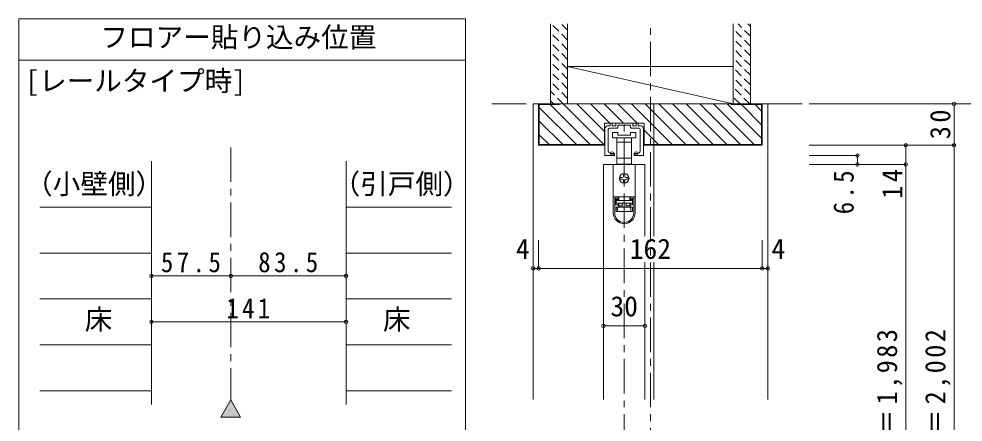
# Model space of a CAD drawing. Units: millimetres at full size, sheet at 1:5. Extents: x -957 to 993, y -689 to 708.
# Drawn here: x -85 to 600, y -224 to 68 of the extents above; entities that cross this region are included whole.
import ezdxf
from ezdxf.enums import TextEntityAlignment as Align

# ---------------------------------------------------------------- set-up
doc = ezdxf.new("R2010")
doc.units = ezdxf.units.MM
doc.header["$LTSCALE"] = 5
doc.header["$PDMODE"] = 32
doc.header["$PDSIZE"] = 2.5
doc.linetypes.add('CHAIN1', pattern=[8, 5, -1, 1, -1])
doc.linetypes.add('DASHED1', pattern=[1.8, 1.2, -0.6])
doc.layers.add('0-B_寸法', color=7, linetype='Continuous', lineweight=9)
doc.styles.add('ＭＳ ゴシック', font='')
doc.styles.get('ＭＳ ゴシック').set_extended_font_data('MS Gothic')

# ---------------------------------------------------------------- blocks, each defined once
blk = doc.blocks.new('01')
at = {"layer": '0-B_寸法'}
for p, q in [((-10.15, 6.02), (-10.15, 7.42)), ((-8.95, 7.72), (-9.85, 7.72)), ((-8.65, 6.02), (-8.65, 7.42)), ((-6.15, 7.42), (-6.15, 6.02)), ((-5.85, 7.72), (5.85, 7.72)), ((6.15, 7.42), (6.15, 6.02)), ((8.65, 6.02), (8.65, 7.42)), ((8.95, 7.72), (9.85, 7.72)), ((10.15, 6.02), (10.15, 7.42)), ((-14, 3.72), (-14, -15.48)), ((-12, 5.72), (-10.45, 5.72)), ((-11.65, 2.72), (-11.65, -12.157)), ((-10.15, 4.22), (-4.95, 4.22)), ((-6.45, 5.72), (-8.35, 5.72)), ((-4.65, 4.52), (-4.65, 5.92)), ((-4.35, 6.22), (-0.3, 6.22)), ((0, 6.52), (-0.3, 6.22)), ((0, 6.52), (0.3, 6.22)), ((4.35, 6.22), (0.3, 6.22)), ((4.65, 4.52), (4.65, 5.92)), ((10.15, 4.22), (4.95, 4.22)), ((6.45, 5.72), (8.35, 5.72)), ((12, 5.72), (10.45, 5.72)), ((11.65, 2.72), (11.65, -12.157)), ((14, 3.72), (14, -15.48)), ((-13.7, -15.78), (-7.45, -15.78)), ((-7.15, -15.48), (-7.15, -14.405)), ((7.15, -15.48), (7.15, -14.405)), ((13.7, -15.78), (7.45, -15.78))]:
    blk.add_line(p, q, dxfattribs=at)
for centre, radius, start, end in [((-9.85, 7.42), 0.3, 90, 180), ((-8.95, 7.42), 0.3, 0, 90), ((-5.85, 7.42), 0.3, 90, 180), ((5.85, 7.42), 0.3, 0, 90), ((8.95, 7.42), 0.3, 90, 180), ((9.85, 7.42), 0.3, 0, 90), ((-12, 3.72), 2, 90, 180), ((-10.15, 2.72), 1.5, 90, 180), ((-10.45, 6.02), 0.3, 270, 0), ((-8.35, 6.02), 0.3, 180, 270), ((-6.45, 6.02), 0.3, 270, 0), ((-4.95, 4.52), 0.3, 270, 0), ((-4.35, 5.92), 0.3, 90, 180), ((4.35, 5.92), 0.3, 0, 90), ((4.95, 4.52), 0.3, 180, 270), ((6.45, 6.02), 0.3, 180, 270), ((8.35, 6.02), 0.3, 270, 0), ((10.45, 6.02), 0.3, 180, 270), ((10.15, 2.72), 1.5, 0, 90), ((12, 3.72), 2, 0, 90), ((-9.65, -12.157), 2, 180, 253.54075), ((9.65, -12.157), 2, 286.45925, 0), ((-13.7, -15.48), 0.3, 180, 270), ((-8.8, -9.28), 5, 253.54075, 284.75682), ((-7.45, -14.405), 0.3, 0, 104.75682), ((-7.45, -15.48), 0.3, 270, 0), ((7.45, -14.405), 0.3, 75.24318, 180), ((7.45, -15.48), 0.3, 180, 270), ((8.8, -9.28), 5, 255.24318, 286.45925), ((13.7, -15.48), 0.3, 270, 0)]:
    blk.add_arc(centre, radius, start, end, dxfattribs=at)
for p in [(-8.8, -14.28), (8.8, -14.28)]:
    blk.add_point(p, dxfattribs=at)

msp = doc.modelspace()

# ---------------------------------------------------------------- linework, layer by layer
at = {"layer": '0-B_寸法'}
for p, q in [((-84.504, 68.058), (-84.504, -482.581)), ((-84.504, 68.058), (239.179, 68.058)), ((239.179, -482.581), (239.179, 68.058)), ((300.612, 6.407), (300.612, 64.407)), ((313.112, 6.407), (313.112, 64.407)), ((433.112, 6.407), (433.112, 64.407)), ((445.612, 6.407), (445.612, 64.407)), ((-84.504, 38.058), (239.179, 38.058)), ((433.112, 6.407), (313.112, 33.407)), ((433.112, 33.407), (313.112, 33.407)), ((288.112, -208.094), (288.112, 6.407)), ((292.112, -23.593), (292.112, 6.407)), ((292.612, -23.093), (292.612, 5.907)), ((307.112, 5.907), (292.612, 5.907)), ((319.533, -23.093), (292.612, 3.828)), ((329.432, -23.093), (300.432, 5.907)), ((307.112, 5.907), (307.112, 6.407)), ((339.332, -23.093), (309.832, 6.407)), ((433.112, 6.407), (313.112, 6.407)), ((339.712, -13.574), (319.731, 6.407)), ((343.631, -7.593), (329.631, 6.407)), ((353.53, -7.593), (339.53, 6.407)), ((363.43, -7.593), (349.43, 6.407)), ((388.829, -23.093), (359.329, 6.407)), ((398.729, -23.093), (369.229, 6.407)), ((375.612, 6.407), (375.612, -89.57)), ((379.128, 6.407), (408.628, -23.093)), ((389.028, 6.407), (418.528, -23.093)), ((428.427, -23.093), (398.927, 6.407)), ((438.327, -23.093), (408.827, 6.407)), ((448.226, -23.093), (418.726, 6.407)), ((453.612, -18.579), (428.626, 6.407)), ((453.612, -8.68), (439.025, 5.907)), ((453.612, 1.22), (448.925, 5.907)), ((453.612, -23.093), (453.612, 5.907)), ((454.112, -23.593), (454.112, 6.407)), ((458.112, 6.407), (454.112, 6.407)), ((458.112, 6.407), (458.112, -208.094)), ((628.112, 6.407), (488.112, 6.407)), ((593.112, 6.407), (593.112, -23.593)), ((309.633, -23.093), (292.612, -6.072)), ((339.712, -7.593), (368.512, -7.593)), ((339.712, -23.593), (339.712, -7.593)), ((368.512, -23.593), (368.512, -7.593)), ((378.93, -23.093), (368.512, -12.675)), ((299.734, -23.093), (292.612, -15.971)), ((345.612, -18.293), (345.612, -14.293)), ((345.612, -14.293), (349.612, -14.293)), ((354.112, -18.293), (345.612, -18.293)), ((348.862, -21.293), (348.862, -18.293)), ((349.612, -14.293), (349.612, -16.293)), ((349.612, -16.293), (358.612, -16.293)), ((362.612, -18.293), (354.112, -18.293)), ((358.612, -14.293), (362.612, -14.293)), ((358.612, -16.293), (358.612, -14.293)), ((359.362, -18.293), (359.362, -21.293)), ((362.612, -14.293), (362.612, -18.293)), ((292.112, -23.593), (339.712, -23.593)), ((292.612, -23.093), (339.712, -23.093)), ((354.112, -21.293), (348.862, -21.293)), ((348.862, -32.893), (348.862, -21.293)), ((359.362, -21.293), (354.112, -21.293)), ((359.362, -21.293), (359.362, -32.893)), ((369.03, -23.093), (368.512, -22.575)), ((368.512, -23.093), (453.612, -23.093)), ((368.512, -23.593), (454.112, -23.593)), ((593.112, -23.593), (488.112, -23.593)), ((558.112, -23.593), (558.112, -37.593)), ((593.112, -443.593), (593.112, -23.593)), ((348.862, -37.293), (348.862, -32.893)), ((348.862, -32.893), (354.112, -32.893)), ((354.112, -32.893), (359.362, -32.893)), ((359.362, -32.893), (359.362, -37.293)), ((523.112, -31.093), (488.112, -31.093)), ((523.112, -31.093), (523.112, -37.593)), ((11.549, -35.143), (11.549, -211.65)), ((152.549, -35.143), (152.549, -211.65)), ((339.112, -37.593), (369.112, -37.593)), ((339.112, -37.593), (339.112, -208.094)), ((346.212, -37.593), (346.212, -60.893)), ((346.212, -37.593), (362.012, -37.593)), ((350.112, -37.293), (348.862, -37.293)), ((350.112, -37.593), (350.112, -37.293)), ((359.362, -37.293), (358.112, -37.293)), ((362.012, -37.593), (362.012, -60.893)), ((369.112, -37.593), (369.112, -89.57)), ((558.112, -37.593), (488.112, -37.593)), ((558.112, -37.593), (558.112, -423.594)), ((351.612, -47.093), (352.612, -47.093)), ((353.612, -46.093), (353.612, -45.093)), ((354.612, -45.093), (354.612, -46.093)), ((355.612, -47.093), (356.612, -47.093)), ((352.612, -48.093), (351.612, -48.093)), ((353.612, -50.093), (353.612, -49.093)), ((354.612, -49.093), (354.612, -50.093)), ((356.612, -48.093), (355.612, -48.093)), ((346.212, -60.893), (346.212, -60.993)), ((346.212, -60.893), (362.012, -60.893)), ((346.212, -72.693), (346.212, -60.993)), ((347.212, -60.993), (349.912, -60.993)), ((349.212, -60.893), (349.212, -60.993)), ((349.912, -61.993), (349.912, -60.993)), ((350.112, -60.893), (350.112, -63.093)), ((358.112, -63.093), (358.112, -60.893)), ((358.312, -60.993), (358.312, -61.993)), ((358.312, -60.993), (361.012, -60.993)), ((359.012, -60.993), (359.012, -60.893)), ((361.012, -72.693), (361.012, -60.993)), ((361.012, -60.993), (362.012, -60.993)), ((362.012, -60.893), (362.012, -60.993)), ((362.012, -60.993), (362.012, -72.693)), ((348.012, -66.693), (348.012, -61.993)), ((349.912, -61.993), (348.012, -61.993)), ((349.912, -65.693), (348.012, -65.693)), ((348.012, -66.693), (349.912, -66.693)), ((348.212, -63.093), (350.112, -63.093)), ((348.212, -63.593), (348.212, -63.093)), ((349.912, -66.693), (349.912, -65.693)), ((349.912, -68.593), (349.912, -66.693)), ((350.112, -65.593), (350.112, -67.593)), ((352.612, -65.593), (352.612, -68.593)), ((355.612, -65.593), (355.612, -68.593)), ((358.112, -67.593), (355.612, -67.593)), ((358.112, -63.093), (360.012, -63.093)), ((358.112, -67.593), (358.112, -65.593)), ((358.112, -68.593), (358.112, -67.593)), ((360.212, -61.993), (358.312, -61.993)), ((358.312, -61.993), (358.312, -62.993)), ((358.312, -62.993), (360.212, -62.993)), ((358.312, -66.693), (360.212, -66.693)), ((358.312, -66.693), (358.312, -68.593)), ((360.012, -63.093), (360.012, -63.593)), ((360.212, -61.993), (360.212, -66.693)), ((348.212, -68.593), (348.212, -71.593)), ((349.212, -68.593), (348.212, -68.593)), ((348.212, -71.593), (349.212, -71.593)), ((349.212, -71.593), (349.212, -68.593)), ((359.012, -68.593), (349.212, -68.593)), ((349.212, -71.593), (359.012, -71.593)), ((359.012, -68.593), (359.012, -71.593)), ((360.012, -68.593), (359.012, -68.593)), ((359.012, -71.593), (360.012, -71.593)), ((360.012, -71.593), (360.012, -68.593)), ((292.112, -112.898), (292.112, -92.339)), ((454.112, -112.898), (454.112, -92.339)), ((369.112, -108.289), (369.112, -208.094)), ((375.612, -108.289), (375.612, -208.094)), ((454.112, -112.898), (292.112, -112.898)), ((11.549, -118.397), (69.049, -118.397)), ((69.049, -118.397), (152.549, -118.397)), ((11.549, -151.698), (152.549, -151.698)), ((369.112, -154.594), (339.112, -154.594)), ((69.049, -208.332), (61.912, -220.694)), ((69.049, -208.332), (76.186, -220.694)), ((76.186, -220.694), (61.912, -220.694))]:
    msp.add_line(p, q, dxfattribs=at)
at = {"layer": '0-B_寸法', "linetype": 'DASHED1'}
for p, q in [((313.112, 52.732), (301.437, 64.407)), ((313.112, 59.803), (308.508, 64.407)), ((445.583, 55.44), (436.617, 64.407)), ((445.583, 62.511), (443.688, 64.407)), ((313.112, 45.661), (300.612, 58.161)), ((445.583, 48.369), (433.083, 60.869)), ((313.112, 38.59), (300.612, 51.09)), ((445.583, 41.298), (433.083, 53.798)), ((313.112, 31.519), (300.612, 44.019)), ((445.583, 34.227), (433.083, 46.727)), ((313.112, 24.448), (300.612, 36.948)), ((445.583, 27.156), (433.083, 39.656)), ((313.112, 17.377), (300.612, 29.877)), ((445.262, 20.407), (433.083, 32.585)), ((313.112, 10.306), (300.612, 22.806)), ((445.612, 12.986), (433.083, 25.514)), ((309.94, 6.407), (300.612, 15.735)), ((445.12, 6.407), (433.083, 18.443)), ((302.869, 6.407), (300.612, 8.664)), ((438.049, 6.407), (433.083, 11.372))]:
    msp.add_line(p, q, dxfattribs=at)
at = {"layer": '0-B_寸法', "linetype": 'CHAIN1'}
for p, q in [((373.112, -453.593), (373.112, 64.407)), ((258.112, 6.407), (647.112, 6.407)), ((354.112, -443.593), (354.112, -7.593)), ((69.049, -25.143), (69.049, -208.332))]:
    msp.add_line(p, q, dxfattribs=at)
at = {"layer": '0-B_寸法', "color": 4}
for p, q in [((-69.35, -68.445), (11.549, -68.445)), ((152.549, -68.445), (229.049, -68.445)), ((288.112, -112.898), (288.112, -92.339)), ((292.112, -112.898), (292.112, -92.339)), ((454.112, -112.898), (454.112, -92.339)), ((458.112, -112.898), (458.112, -92.339)), ((11.549, -101.746), (-69.35, -101.746)), ((152.549, -101.746), (229.049, -101.746)), ((288.112, -112.898), (292.112, -112.898)), ((454.112, -112.898), (458.112, -112.898)), ((11.549, -135.048), (-69.35, -135.048)), ((152.549, -135.048), (229.049, -135.048)), ((11.549, -168.349), (-69.35, -168.349)), ((152.549, -168.349), (229.049, -168.349)), ((11.549, -201.65), (-69.35, -201.65)), ((152.549, -201.65), (229.049, -201.65))]:
    msp.add_line(p, q, dxfattribs=at)
at = {"layer": '0-B_寸法'}
for points in [[(288.112, 6.407), (292.112, 6.407), (454.112, 6.407)], [(431.612, 6.407), (431.612, 5.907), (453.612, 5.907)], [(350.112, -37.293), (358.112, -37.293), (358.112, -37.593)], [(346.212, -60.993), (347.212, -60.993), (347.212, -72.693)], [(348.012, -62.993), (349.912, -62.993), (349.912, -61.993)], [(352.612, -67.593), (350.112, -67.593), (350.112, -68.593)], [(360.212, -65.693), (358.312, -65.693), (358.312, -66.693)]]:
    msp.add_lwpolyline(points, dxfattribs=at)
msp.add_lwpolyline([(348.212, -65.593), (360.012, -65.593), (360.012, -63.593), (348.212, -63.593)], close=True, dxfattribs=at)
msp.add_circle((354.112, -47.593), 3.5, dxfattribs=at)
for centre, radius, start, end in [((351.612, -47.593), 0.5, 90, 180), ((351.612, -47.593), 0.5, 180, 270), ((352.612, -46.093), 1, 270, 0), ((354.112, -45.093), 0.5, 90, 180), ((354.112, -45.093), 0.5, 0, 90), ((355.612, -46.093), 1, 180, 270), ((356.612, -47.593), 0.5, 0, 90), ((356.612, -47.593), 0.5, 270, 0), ((352.612, -49.093), 1, 0, 90), ((354.112, -50.093), 0.5, 180, 270), ((354.112, -50.093), 0.5, 270, 0), ((355.612, -49.093), 1, 90, 180), ((354.112, -72.693), 7.9, 180, 0), ((354.112, -72.693), 6.9, 180, 0)]:
    msp.add_arc(centre, radius, start, end, dxfattribs=at)
for p in [(593.112, 6.407), (558.112, -23.593), (593.112, -23.593), (523.112, -31.093), (523.112, -37.593), (558.112, -37.593), (288.112, -112.898), (292.112, -112.898), (454.112, -112.898), (458.112, -112.898), (11.549, -118.397), (69.049, -118.397), (152.549, -118.397), (11.549, -151.698), (152.549, -151.698), (339.112, -154.594), (369.112, -154.594)]:
    msp.add_point(p, dxfattribs=at)
at = {"layer": '0-B_寸法', "color": 16}
msp.add_solid([(76.186, -220.694), (69.049, -208.332), (61.912, -220.694)], dxfattribs=at)

# ---------------------------------------------------------------- block references
at = {"layer": '0-B_寸法'}
msp.add_blockref('01', (354.112, -15.313), dxfattribs=at)

# ---------------------------------------------------------------- texts
at = {"layer": '0-B_寸法', "style": 'ＭＳ ゴシック'}
for s, p in [('フロアー貼り込み位置', (-25.426, 43.058)), ('[レールタイプ時]', (-79.833, 11.368)), ('（小壁側）', (-79.96, -63.341)), ('（引戸側）', (142.834, -63.341)), ('4', (275.619, -110.398)), ('162', (358.112, -110.398)), ('4', (460.842, -110.398)), ('30', (344.112, -152.094)), ('床', (-36.798, -161.698)), ('床', (179.299, -161.698))]:
    msp.add_text(s, height=14.66, dxfattribs=at).set_placement(p, align=Align.BOTTOM_LEFT)
at = {"layer": '0-B_寸法', "char_height": 14.66, "attachment_point": 7, "rotation": 90, "style": 'ＭＳ ゴシック'}
for s, insert in [('\\T1.27;\\W0.95;30', (590.612, -19.218)), ('\\T1.27;\\W0.9;6.5', (520.612, -73.658)), ('\\T1.27;\\W0.95;14', (555.612, -62.408)), ('\\T1.19;\\W0.95;ＤＨ＝1,983', (555.612, -279.344)), ('\\T1.19;\\W0.95;枠内＝2,002', (590.612, -279.344))]:
    msp.add_mtext(s, dxfattribs=dict(at, insert=insert))
at = {"layer": '0-B_寸法', "char_height": 14.66, "attachment_point": 7, "style": 'ＭＳ ゴシック'}
for s, insert in [('\\T1.28;\\W0.9;57.5', (18.424, -115.897)), ('\\T1.28;\\W0.9;83.5', (88.924, -115.897)), ('\\T1.27;\\W0.9;141', (65.799, -149.198))]:
    msp.add_mtext(s, dxfattribs=dict(at, insert=insert))

doc.saveas('drawing.dxf')
